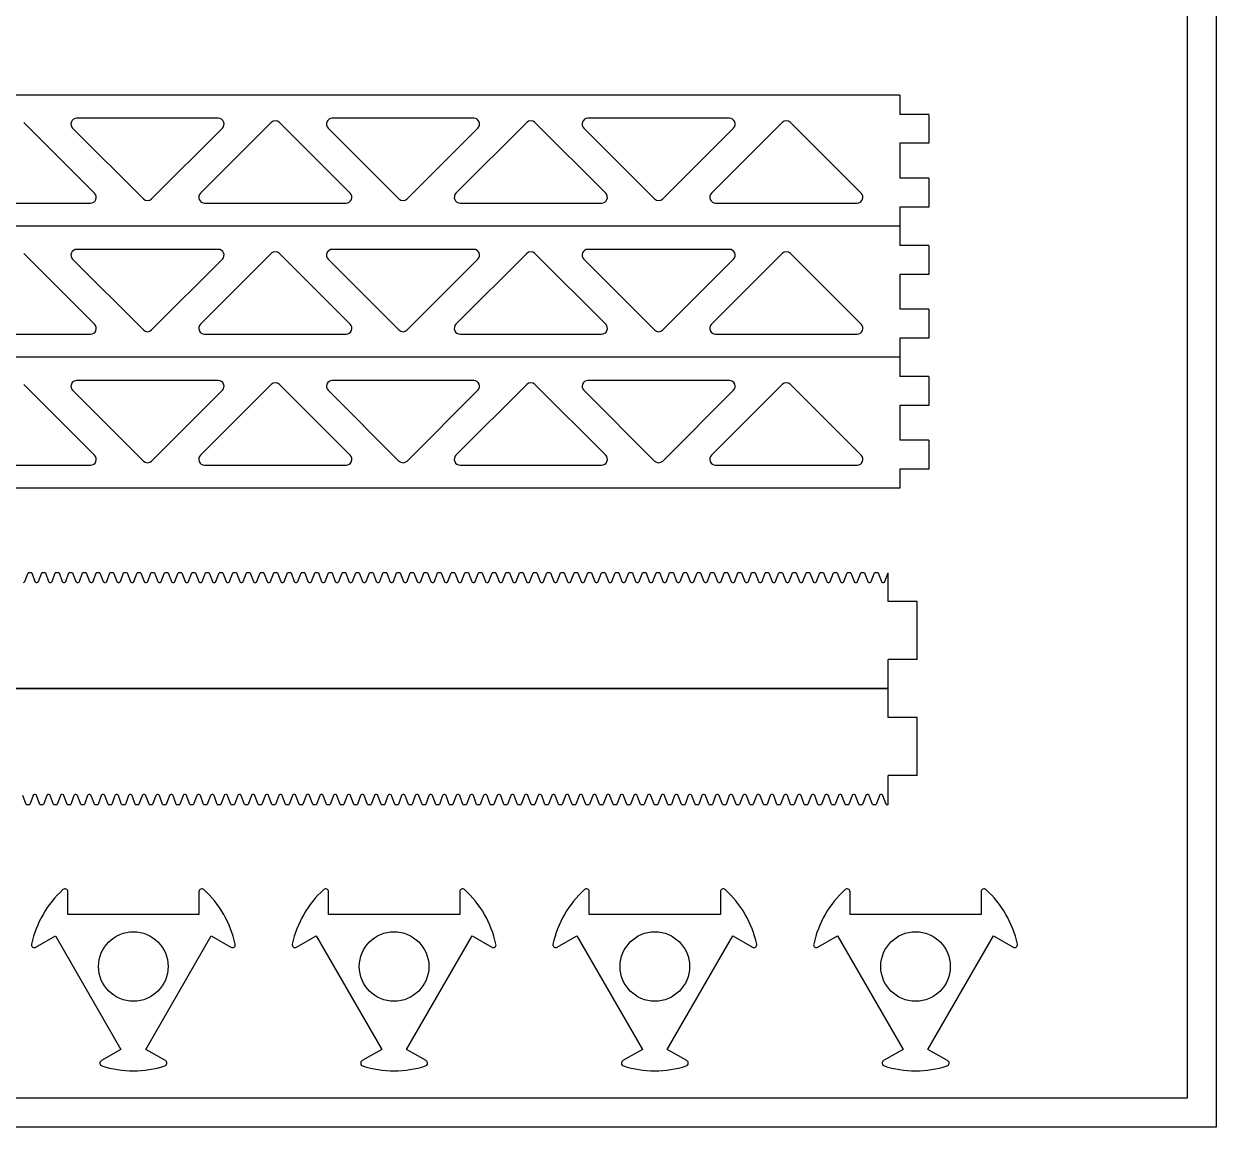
# Model space of a CAD drawing. Header units: millimetres. Extents: x 25309 to 26209, y 213925 to 214828.
# Drawn here: x 26002.8 to 26208.6, y 213924.8 to 214115.3 of the extents above; entities that cross this region are included whole.
import ezdxf

# ---------------------------------------------------------------- set-up
doc = ezdxf.new("R2010")
doc.units = ezdxf.units.MM

msp = doc.modelspace()

# ---------------------------------------------------------------- linework, layer by layer
at = {"color": 242, "linetype": 'Continuous', "lineweight": 25}
for p, q in [((26153.99, 214102.97), (25894.25, 214102.97)), ((26153.99, 214102.97), (26153.99, 214099.65)), ((26014.99, 214086.05), (26002.78, 214098.26)), ((26036.34, 214098.97), (26011.91, 214098.97)), ((26045.47, 214098.26), (26033.26, 214086.05)), ((26059.1, 214086.05), (26046.88, 214098.26)), ((26080.44, 214098.97), (26056.02, 214098.97)), ((26089.57, 214098.26), (26077.36, 214086.05)), ((26103.2, 214086.05), (26090.99, 214098.26)), ((26124.55, 214098.97), (26100.12, 214098.97)), ((26133.68, 214098.26), (26121.46, 214086.05)), ((26147.3, 214086.05), (26135.09, 214098.26)), ((26158.99, 214099.65), (26153.99, 214099.65)), ((26158.99, 214099.65), (26158.99, 214094.65)), ((26011.2, 214097.26), (26023.42, 214085.05)), ((26024.83, 214085.05), (26037.04, 214097.26)), ((26055.31, 214097.26), (26067.52, 214085.05)), ((26068.94, 214085.05), (26081.15, 214097.26)), ((26099.41, 214097.26), (26111.63, 214085.05)), ((26113.04, 214085.05), (26125.25, 214097.26)), ((26153.99, 214094.65), (26153.99, 214088.65)), ((26158.99, 214094.65), (26153.99, 214094.65)), ((26158.99, 214088.65), (26153.99, 214088.65)), ((26158.99, 214088.65), (26158.99, 214083.65)), ((25989.86, 214084.34), (26014.29, 214084.34)), ((26033.96, 214084.34), (26058.39, 214084.34)), ((26078.07, 214084.34), (26102.49, 214084.34)), ((26122.17, 214084.34), (26146.6, 214084.34)), ((26153.99, 214083.65), (26153.99, 214080.34)), ((26158.99, 214083.65), (26153.99, 214083.65)), ((26153.99, 214080.34), (25894.25, 214080.34)), ((26153.99, 214080.34), (25894.25, 214080.34)), ((26153.99, 214080.34), (26153.99, 214077.03)), ((26014.99, 214063.42), (26002.78, 214075.63)), ((26036.34, 214076.34), (26011.91, 214076.34)), ((26045.47, 214075.63), (26033.26, 214063.42)), ((26059.1, 214063.42), (26046.88, 214075.63)), ((26080.44, 214076.34), (26056.02, 214076.34)), ((26089.57, 214075.63), (26077.36, 214063.42)), ((26103.2, 214063.42), (26090.99, 214075.63)), ((26124.55, 214076.34), (26100.12, 214076.34)), ((26133.68, 214075.63), (26121.46, 214063.42)), ((26147.3, 214063.42), (26135.09, 214075.63)), ((26158.99, 214077.03), (26153.99, 214077.03)), ((26158.99, 214077.03), (26158.99, 214072.03)), ((26011.2, 214074.63), (26023.42, 214062.42)), ((26024.83, 214062.42), (26037.04, 214074.63)), ((26055.31, 214074.63), (26067.52, 214062.42)), ((26068.94, 214062.42), (26081.15, 214074.63)), ((26099.41, 214074.63), (26111.63, 214062.42)), ((26113.04, 214062.42), (26125.25, 214074.63)), ((26153.99, 214072.03), (26153.99, 214066.03)), ((26158.99, 214072.03), (26153.99, 214072.03)), ((26158.99, 214066.03), (26153.99, 214066.03)), ((26158.99, 214066.03), (26158.99, 214061.03)), ((25989.86, 214061.71), (26014.29, 214061.71)), ((26033.96, 214061.71), (26058.39, 214061.71)), ((26078.07, 214061.71), (26102.49, 214061.71)), ((26122.17, 214061.71), (26146.6, 214061.71)), ((26153.99, 214061.03), (26153.99, 214057.71)), ((26158.99, 214061.03), (26153.99, 214061.03)), ((26153.99, 214057.71), (25894.25, 214057.71)), ((26153.99, 214057.71), (25894.25, 214057.71)), ((26153.99, 214057.71), (26153.99, 214054.4)), ((26014.99, 214040.79), (26002.78, 214053.01)), ((26036.34, 214053.71), (26011.91, 214053.71)), ((26045.47, 214053.01), (26033.26, 214040.79)), ((26059.1, 214040.79), (26046.88, 214053.01)), ((26080.44, 214053.71), (26056.02, 214053.71)), ((26089.57, 214053.01), (26077.36, 214040.79)), ((26103.2, 214040.79), (26090.99, 214053.01)), ((26124.55, 214053.71), (26100.12, 214053.71)), ((26133.68, 214053.01), (26121.46, 214040.79)), ((26147.3, 214040.79), (26135.09, 214053.01)), ((26158.99, 214054.4), (26153.99, 214054.4)), ((26158.99, 214054.4), (26158.99, 214049.4)), ((26011.2, 214052.01), (26023.42, 214039.79)), ((26024.83, 214039.79), (26037.04, 214052.01)), ((26055.31, 214052.01), (26067.52, 214039.79)), ((26068.94, 214039.79), (26081.15, 214052.01)), ((26099.41, 214052.01), (26111.63, 214039.79)), ((26113.04, 214039.79), (26125.25, 214052.01)), ((26153.99, 214049.4), (26153.99, 214043.4)), ((26158.99, 214049.4), (26153.99, 214049.4)), ((26158.99, 214043.4), (26153.99, 214043.4)), ((26158.99, 214043.4), (26158.99, 214038.4)), ((25989.86, 214039.09), (26014.29, 214039.09)), ((26033.96, 214039.09), (26058.39, 214039.09)), ((26078.07, 214039.09), (26102.49, 214039.09)), ((26122.17, 214039.09), (26146.6, 214039.09)), ((26153.99, 214038.4), (26153.99, 214035.09)), ((26158.99, 214038.4), (26153.99, 214038.4)), ((26153.99, 214035.09), (25894.25, 214035.09)), ((26002.94, 214018.98), (26003.5, 214020.52)), ((26004.13, 214020.52), (26003.5, 214020.52)), ((26004.13, 214020.52), (26004.69, 214018.98)), ((26005.3, 214018.98), (26005.86, 214020.52)), ((26006.49, 214020.52), (26005.86, 214020.52)), ((26006.49, 214020.52), (26007.05, 214018.98)), ((26007.65, 214018.98), (26008.21, 214020.52)), ((26008.85, 214020.52), (26008.21, 214020.52)), ((26008.85, 214020.52), (26009.41, 214018.98)), ((26010.01, 214018.98), (26010.57, 214020.52)), ((26011.2, 214020.52), (26010.57, 214020.52)), ((26011.2, 214020.52), (26011.76, 214018.98)), ((26012.37, 214018.98), (26012.93, 214020.52)), ((26013.56, 214020.52), (26012.93, 214020.52)), ((26013.56, 214020.52), (26014.12, 214018.98)), ((26014.72, 214018.98), (26015.28, 214020.52)), ((26015.92, 214020.52), (26015.28, 214020.52)), ((26015.92, 214020.52), (26016.48, 214018.98)), ((26017.08, 214018.98), (26017.64, 214020.52)), ((26018.27, 214020.52), (26017.64, 214020.52)), ((26018.27, 214020.52), (26018.83, 214018.98)), ((26019.44, 214018.98), (26020, 214020.52)), ((26020.63, 214020.52), (26020, 214020.52)), ((26020.63, 214020.52), (26021.19, 214018.98)), ((26021.79, 214018.98), (26022.35, 214020.52)), ((26022.98, 214020.52), (26022.35, 214020.52)), ((26022.98, 214020.52), (26023.54, 214018.98)), ((26024.15, 214018.98), (26024.71, 214020.52)), ((26025.34, 214020.52), (26024.71, 214020.52)), ((26025.34, 214020.52), (26025.9, 214018.98)), ((26026.5, 214018.98), (26027.06, 214020.52)), ((26027.7, 214020.52), (26027.06, 214020.52)), ((26027.7, 214020.52), (26028.26, 214018.98)), ((26028.86, 214018.98), (26029.42, 214020.52)), ((26030.05, 214020.52), (26029.42, 214020.52)), ((26030.05, 214020.52), (26030.61, 214018.98)), ((26031.22, 214018.98), (26031.78, 214020.52)), ((26032.41, 214020.52), (26031.78, 214020.52)), ((26032.41, 214020.52), (26032.97, 214018.98)), ((26033.57, 214018.98), (26034.13, 214020.52)), ((26034.77, 214020.52), (26034.13, 214020.52)), ((26034.77, 214020.52), (26035.33, 214018.98)), ((26035.93, 214018.98), (26036.49, 214020.52)), ((26037.12, 214020.52), (26036.49, 214020.52)), ((26037.12, 214020.52), (26037.68, 214018.98)), ((26038.29, 214018.98), (26038.85, 214020.52)), ((26039.48, 214020.52), (26038.85, 214020.52)), ((26039.48, 214020.52), (26040.04, 214018.98)), ((26040.64, 214018.98), (26041.2, 214020.52)), ((26041.83, 214020.52), (26041.2, 214020.52)), ((26041.83, 214020.52), (26042.39, 214018.98)), ((26043, 214018.98), (26043.56, 214020.52)), ((26044.19, 214020.52), (26043.56, 214020.52)), ((26044.19, 214020.52), (26044.75, 214018.98)), ((26045.35, 214018.98), (26045.91, 214020.52)), ((26046.55, 214020.52), (26045.91, 214020.52)), ((26046.55, 214020.52), (26047.11, 214018.98)), ((26047.71, 214018.98), (26048.27, 214020.52)), ((26048.9, 214020.52), (26048.27, 214020.52)), ((26048.9, 214020.52), (26049.46, 214018.98)), ((26050.07, 214018.98), (26050.63, 214020.52)), ((26051.26, 214020.52), (26050.63, 214020.52)), ((26051.26, 214020.52), (26051.82, 214018.98)), ((26052.42, 214018.98), (26052.98, 214020.52)), ((26053.61, 214020.52), (26052.98, 214020.52)), ((26053.61, 214020.52), (26054.17, 214018.98)), ((26054.78, 214018.98), (26055.34, 214020.52)), ((26055.97, 214020.52), (26055.34, 214020.52)), ((26055.97, 214020.52), (26056.53, 214018.98)), ((26057.13, 214018.98), (26057.69, 214020.52)), ((26058.33, 214020.52), (26057.69, 214020.52)), ((26058.33, 214020.52), (26058.89, 214018.98)), ((26059.49, 214018.98), (26060.05, 214020.52)), ((26060.68, 214020.52), (26060.05, 214020.52)), ((26060.68, 214020.52), (26061.24, 214018.98)), ((26061.85, 214018.98), (26062.41, 214020.52)), ((26063.04, 214020.52), (26062.41, 214020.52)), ((26063.04, 214020.52), (26063.6, 214018.98)), ((26064.2, 214018.98), (26064.76, 214020.52)), ((26065.4, 214020.52), (26064.76, 214020.52)), ((26065.4, 214020.52), (26065.96, 214018.98)), ((26066.56, 214018.98), (26067.12, 214020.52)), ((26067.75, 214020.52), (26067.12, 214020.52)), ((26067.75, 214020.52), (26068.31, 214018.98)), ((26068.92, 214018.98), (26069.48, 214020.52)), ((26070.11, 214020.52), (26069.48, 214020.52)), ((26070.11, 214020.52), (26070.67, 214018.98)), ((26071.27, 214018.98), (26071.83, 214020.52)), ((26072.46, 214020.52), (26071.83, 214020.52)), ((26072.46, 214020.52), (26073.02, 214018.98)), ((26073.63, 214018.98), (26074.19, 214020.52)), ((26074.82, 214020.52), (26074.19, 214020.52)), ((26074.82, 214020.52), (26075.38, 214018.98)), ((26075.98, 214018.98), (26076.54, 214020.52)), ((26077.18, 214020.52), (26076.54, 214020.52)), ((26077.18, 214020.52), (26077.74, 214018.98)), ((26078.34, 214018.98), (26078.9, 214020.52)), ((26079.53, 214020.52), (26078.9, 214020.52)), ((26079.53, 214020.52), (26080.09, 214018.98)), ((26080.7, 214018.98), (26081.26, 214020.52)), ((26081.89, 214020.52), (26081.26, 214020.52)), ((26081.89, 214020.52), (26082.45, 214018.98)), ((26083.05, 214018.98), (26083.61, 214020.52)), ((26084.25, 214020.52), (26083.61, 214020.52)), ((26084.25, 214020.52), (26084.81, 214018.98)), ((26085.41, 214018.98), (26085.97, 214020.52)), ((26086.6, 214020.52), (26085.97, 214020.52)), ((26086.6, 214020.52), (26087.16, 214018.98)), ((26087.77, 214018.98), (26088.33, 214020.52)), ((26088.96, 214020.52), (26088.33, 214020.52)), ((26088.96, 214020.52), (26089.52, 214018.98)), ((26090.12, 214018.98), (26090.68, 214020.52)), ((26091.31, 214020.52), (26090.68, 214020.52)), ((26091.31, 214020.52), (26091.87, 214018.98)), ((26092.48, 214018.98), (26093.04, 214020.52)), ((26093.67, 214020.52), (26093.04, 214020.52)), ((26093.67, 214020.52), (26094.23, 214018.98)), ((26094.83, 214018.98), (26095.39, 214020.52)), ((26096.03, 214020.52), (26095.39, 214020.52)), ((26096.03, 214020.52), (26096.59, 214018.98)), ((26097.19, 214018.98), (26097.75, 214020.52)), ((26098.38, 214020.52), (26097.75, 214020.52)), ((26098.38, 214020.52), (26098.94, 214018.98)), ((26099.55, 214018.98), (26100.11, 214020.52)), ((26100.74, 214020.52), (26100.11, 214020.52)), ((26100.74, 214020.52), (26101.3, 214018.98)), ((26101.9, 214018.98), (26102.46, 214020.52)), ((26103.09, 214020.52), (26102.46, 214020.52)), ((26103.09, 214020.52), (26103.66, 214018.98)), ((26104.26, 214018.98), (26104.82, 214020.52)), ((26105.45, 214020.52), (26104.82, 214020.52)), ((26105.45, 214020.52), (26106.01, 214018.98)), ((26106.61, 214018.98), (26107.18, 214020.52)), ((26107.81, 214020.52), (26107.18, 214020.52)), ((26107.81, 214020.52), (26108.37, 214018.98)), ((26108.97, 214018.98), (26109.53, 214020.52)), ((26110.16, 214020.52), (26109.53, 214020.52)), ((26110.16, 214020.52), (26110.72, 214018.98)), ((26111.33, 214018.98), (26111.89, 214020.52)), ((26112.52, 214020.52), (26111.89, 214020.52)), ((26112.52, 214020.52), (26113.08, 214018.98)), ((26113.68, 214018.98), (26114.24, 214020.52)), ((26114.88, 214020.52), (26114.24, 214020.52)), ((26114.88, 214020.52), (26115.44, 214018.98)), ((26116.04, 214018.98), (26116.6, 214020.52)), ((26117.23, 214020.52), (26116.6, 214020.52)), ((26117.23, 214020.52), (26117.79, 214018.98)), ((26118.4, 214018.98), (26118.96, 214020.52)), ((26119.59, 214020.52), (26118.96, 214020.52)), ((26119.59, 214020.52), (26120.15, 214018.98)), ((26120.75, 214018.98), (26121.31, 214020.52)), ((26121.94, 214020.52), (26121.31, 214020.52)), ((26121.94, 214020.52), (26122.5, 214018.98)), ((26123.11, 214018.98), (26123.67, 214020.52)), ((26124.3, 214020.52), (26123.67, 214020.52)), ((26124.3, 214020.52), (26124.86, 214018.98)), ((26125.46, 214018.98), (26126.02, 214020.52)), ((26126.66, 214020.52), (26126.02, 214020.52)), ((26126.66, 214020.52), (26127.22, 214018.98)), ((26127.82, 214018.98), (26128.38, 214020.52)), ((26129.01, 214020.52), (26128.38, 214020.52)), ((26129.01, 214020.52), (26129.57, 214018.98)), ((26130.18, 214018.98), (26130.74, 214020.52)), ((26131.37, 214020.52), (26130.74, 214020.52)), ((26131.37, 214020.52), (26131.93, 214018.98)), ((26132.53, 214018.98), (26133.09, 214020.52)), ((26133.73, 214020.52), (26133.09, 214020.52)), ((26133.73, 214020.52), (26134.29, 214018.98)), ((26134.89, 214018.98), (26135.45, 214020.52)), ((26136.08, 214020.52), (26135.45, 214020.52)), ((26136.08, 214020.52), (26136.64, 214018.98)), ((26137.25, 214018.98), (26137.81, 214020.52)), ((26138.44, 214020.52), (26137.81, 214020.52)), ((26138.44, 214020.52), (26139, 214018.98)), ((26139.6, 214018.98), (26140.16, 214020.52)), ((26140.79, 214020.52), (26140.16, 214020.52)), ((26140.79, 214020.52), (26141.35, 214018.98)), ((26141.96, 214018.98), (26142.52, 214020.52)), ((26143.15, 214020.52), (26142.52, 214020.52)), ((26143.15, 214020.52), (26143.71, 214018.98)), ((26144.31, 214018.98), (26144.87, 214020.52)), ((26145.51, 214020.52), (26144.87, 214020.52)), ((26145.51, 214020.52), (26146.07, 214018.98)), ((26146.67, 214018.98), (26147.23, 214020.52)), ((26147.86, 214020.52), (26147.23, 214020.52)), ((26147.86, 214020.52), (26148.42, 214018.98)), ((26149.03, 214018.98), (26149.59, 214020.52)), ((26150.22, 214020.52), (26149.59, 214020.52)), ((26150.22, 214020.52), (26150.78, 214018.98)), ((26151.38, 214018.98), (26151.93, 214020.48)), ((26151.93, 214015.52), (26151.93, 214020.48)), ((26004.91, 214018.84), (26005.09, 214018.84)), ((26007.26, 214018.84), (26007.44, 214018.84)), ((26009.62, 214018.84), (26009.8, 214018.84)), ((26011.97, 214018.84), (26012.16, 214018.84)), ((26014.33, 214018.84), (26014.51, 214018.84)), ((26016.69, 214018.84), (26016.87, 214018.84)), ((26019.04, 214018.84), (26019.22, 214018.84)), ((26021.4, 214018.84), (26021.58, 214018.84)), ((26023.76, 214018.84), (26023.94, 214018.84)), ((26026.11, 214018.84), (26026.29, 214018.84)), ((26028.47, 214018.84), (26028.65, 214018.84)), ((26030.82, 214018.84), (26031.01, 214018.84)), ((26033.18, 214018.84), (26033.36, 214018.84)), ((26035.54, 214018.84), (26035.72, 214018.84)), ((26037.89, 214018.84), (26038.07, 214018.84)), ((26040.25, 214018.84), (26040.43, 214018.84)), ((26042.61, 214018.84), (26042.79, 214018.84)), ((26044.96, 214018.84), (26045.14, 214018.84)), ((26047.32, 214018.84), (26047.5, 214018.84)), ((26049.67, 214018.84), (26049.85, 214018.84)), ((26052.03, 214018.84), (26052.21, 214018.84)), ((26054.39, 214018.84), (26054.57, 214018.84)), ((26056.74, 214018.84), (26056.92, 214018.84)), ((26059.1, 214018.84), (26059.28, 214018.84)), ((26061.46, 214018.84), (26061.64, 214018.84)), ((26063.81, 214018.84), (26063.99, 214018.84)), ((26066.17, 214018.84), (26066.35, 214018.84)), ((26068.52, 214018.84), (26068.7, 214018.84)), ((26070.88, 214018.84), (26071.06, 214018.84)), ((26073.24, 214018.84), (26073.42, 214018.84)), ((26075.59, 214018.84), (26075.77, 214018.84)), ((26077.95, 214018.84), (26078.13, 214018.84)), ((26080.3, 214018.84), (26080.49, 214018.84)), ((26082.66, 214018.84), (26082.84, 214018.84)), ((26085.02, 214018.84), (26085.2, 214018.84)), ((26087.37, 214018.84), (26087.55, 214018.84)), ((26089.73, 214018.84), (26089.91, 214018.84)), ((26092.09, 214018.84), (26092.27, 214018.84)), ((26094.44, 214018.84), (26094.62, 214018.84)), ((26096.8, 214018.84), (26096.98, 214018.84)), ((26099.15, 214018.84), (26099.33, 214018.84)), ((26101.51, 214018.84), (26101.69, 214018.84)), ((26103.87, 214018.84), (26104.05, 214018.84)), ((26106.22, 214018.84), (26106.4, 214018.84)), ((26108.58, 214018.84), (26108.76, 214018.84)), ((26110.94, 214018.84), (26111.12, 214018.84)), ((26113.29, 214018.84), (26113.47, 214018.84)), ((26115.65, 214018.84), (26115.83, 214018.84)), ((26118, 214018.84), (26118.18, 214018.84)), ((26120.36, 214018.84), (26120.54, 214018.84)), ((26122.72, 214018.84), (26122.9, 214018.84)), ((26125.07, 214018.84), (26125.25, 214018.84)), ((26127.43, 214018.84), (26127.61, 214018.84)), ((26129.78, 214018.84), (26129.97, 214018.84)), ((26132.14, 214018.84), (26132.32, 214018.84)), ((26134.5, 214018.84), (26134.68, 214018.84)), ((26136.85, 214018.84), (26137.03, 214018.84)), ((26139.21, 214018.84), (26139.39, 214018.84)), ((26141.57, 214018.84), (26141.75, 214018.84)), ((26143.92, 214018.84), (26144.1, 214018.84)), ((26146.28, 214018.84), (26146.46, 214018.84)), ((26148.63, 214018.84), (26148.81, 214018.84)), ((26150.99, 214018.84), (26151.17, 214018.84)), ((26156.93, 214015.52), (26151.93, 214015.52)), ((26156.93, 214005.52), (26156.93, 214015.52)), ((26156.93, 214005.52), (26151.93, 214005.52)), ((26151.93, 214000.52), (26151.93, 214005.52)), ((26151.93, 214000.52), (25911.93, 214000.52)), ((25911.93, 214000.52), (26151.93, 214000.52)), ((26151.93, 213995.52), (26151.93, 214000.52)), ((26156.93, 213995.52), (26151.93, 213995.52)), ((26156.93, 213985.52), (26156.93, 213995.52)), ((26156.93, 213985.52), (26151.93, 213985.52)), ((26151.93, 213980.52), (26151.93, 213985.52)), ((26003.17, 213980.52), (26002.61, 213982.06)), ((26004.36, 213982.06), (26003.8, 213980.52)), ((26004.76, 213982.21), (26004.57, 213982.21)), ((26005.53, 213980.52), (26004.97, 213982.06)), ((26006.72, 213982.06), (26006.16, 213980.52)), ((26007.11, 213982.21), (26006.93, 213982.21)), ((26007.88, 213980.52), (26007.32, 213982.06)), ((26009.08, 213982.06), (26008.52, 213980.52)), ((26009.47, 213982.21), (26009.29, 213982.21)), ((26010.24, 213980.52), (26009.68, 213982.06)), ((26011.43, 213982.06), (26010.87, 213980.52)), ((26011.82, 213982.21), (26011.64, 213982.21)), ((26012.6, 213980.52), (26012.04, 213982.06)), ((26013.79, 213982.06), (26013.23, 213980.52)), ((26014.18, 213982.21), (26014, 213982.21)), ((26014.95, 213980.52), (26014.39, 213982.06)), ((26016.14, 213982.06), (26015.58, 213980.52)), ((26016.54, 213982.21), (26016.36, 213982.21)), ((26017.31, 213980.52), (26016.75, 213982.06)), ((26018.5, 213982.06), (26017.94, 213980.52)), ((26018.89, 213982.21), (26018.71, 213982.21)), ((26019.66, 213980.52), (26019.1, 213982.06)), ((26020.86, 213982.06), (26020.3, 213980.52)), ((26021.25, 213982.21), (26021.07, 213982.21)), ((26022.02, 213980.52), (26021.46, 213982.06)), ((26023.21, 213982.06), (26022.65, 213980.52)), ((26023.6, 213982.21), (26023.42, 213982.21)), ((26024.38, 213980.52), (26023.82, 213982.06)), ((26025.57, 213982.06), (26025.01, 213980.52)), ((26025.96, 213982.21), (26025.78, 213982.21)), ((26026.73, 213980.52), (26026.17, 213982.06)), ((26027.93, 213982.06), (26027.36, 213980.52)), ((26028.32, 213982.21), (26028.14, 213982.21)), ((26029.09, 213980.52), (26028.53, 213982.06)), ((26030.28, 213982.06), (26029.72, 213980.52)), ((26030.67, 213982.21), (26030.49, 213982.21)), ((26031.44, 213980.52), (26030.88, 213982.06)), ((26032.64, 213982.06), (26032.08, 213980.52)), ((26033.03, 213982.21), (26032.85, 213982.21)), ((26033.8, 213980.52), (26033.24, 213982.06)), ((26034.99, 213982.06), (26034.43, 213980.52)), ((26035.39, 213982.21), (26035.21, 213982.21)), ((26036.16, 213980.52), (26035.6, 213982.06)), ((26037.35, 213982.06), (26036.79, 213980.52)), ((26037.74, 213982.21), (26037.56, 213982.21)), ((26038.51, 213980.52), (26037.95, 213982.06)), ((26039.71, 213982.06), (26039.15, 213980.52)), ((26040.1, 213982.21), (26039.92, 213982.21)), ((26040.87, 213980.52), (26040.31, 213982.06)), ((26042.06, 213982.06), (26041.5, 213980.52)), ((26042.45, 213982.21), (26042.27, 213982.21)), ((26043.23, 213980.52), (26042.67, 213982.06)), ((26044.42, 213982.06), (26043.86, 213980.52)), ((26044.81, 213982.21), (26044.63, 213982.21)), ((26045.58, 213980.52), (26045.02, 213982.06)), ((26046.77, 213982.06), (26046.21, 213980.52)), ((26047.17, 213982.21), (26046.99, 213982.21)), ((26047.94, 213980.52), (26047.38, 213982.06)), ((26049.13, 213982.06), (26048.57, 213980.52)), ((26049.52, 213982.21), (26049.34, 213982.21)), ((26050.29, 213980.52), (26049.73, 213982.06)), ((26051.49, 213982.06), (26050.93, 213980.52)), ((26051.88, 213982.21), (26051.7, 213982.21)), ((26052.65, 213980.52), (26052.09, 213982.06)), ((26053.84, 213982.06), (26053.28, 213980.52)), ((26054.24, 213982.21), (26054.05, 213982.21)), ((26055.01, 213980.52), (26054.45, 213982.06)), ((26056.2, 213982.06), (26055.64, 213980.52)), ((26056.59, 213982.21), (26056.41, 213982.21)), ((26057.36, 213980.52), (26056.8, 213982.06)), ((26058.56, 213982.06), (26058, 213980.52)), ((26058.95, 213982.21), (26058.77, 213982.21)), ((26059.72, 213980.52), (26059.16, 213982.06)), ((26060.91, 213982.06), (26060.35, 213980.52)), ((26061.3, 213982.21), (26061.12, 213982.21)), ((26062.08, 213980.52), (26061.52, 213982.06)), ((26063.27, 213982.06), (26062.71, 213980.52)), ((26063.66, 213982.21), (26063.48, 213982.21)), ((26064.43, 213980.52), (26063.87, 213982.06)), ((26065.62, 213982.06), (26065.06, 213980.52)), ((26066.02, 213982.21), (26065.84, 213982.21)), ((26066.79, 213980.52), (26066.23, 213982.06)), ((26067.98, 213982.06), (26067.42, 213980.52)), ((26068.37, 213982.21), (26068.19, 213982.21)), ((26069.14, 213980.52), (26068.58, 213982.06)), ((26070.34, 213982.06), (26069.78, 213980.52)), ((26070.73, 213982.21), (26070.55, 213982.21)), ((26071.5, 213980.52), (26070.94, 213982.06)), ((26072.69, 213982.06), (26072.13, 213980.52)), ((26073.08, 213982.21), (26072.9, 213982.21)), ((26073.86, 213980.52), (26073.3, 213982.06)), ((26075.05, 213982.06), (26074.49, 213980.52)), ((26075.44, 213982.21), (26075.26, 213982.21)), ((26076.21, 213980.52), (26075.65, 213982.06)), ((26077.41, 213982.06), (26076.84, 213980.52)), ((26077.8, 213982.21), (26077.62, 213982.21)), ((26078.57, 213980.52), (26078.01, 213982.06)), ((26079.76, 213982.06), (26079.2, 213980.52)), ((26080.15, 213982.21), (26079.97, 213982.21)), ((26080.93, 213980.52), (26080.36, 213982.06)), ((26082.12, 213982.06), (26081.56, 213980.52)), ((26082.51, 213982.21), (26082.33, 213982.21)), ((26083.28, 213980.52), (26082.72, 213982.06)), ((26084.47, 213982.06), (26083.91, 213980.52)), ((26084.87, 213982.21), (26084.69, 213982.21)), ((26085.64, 213980.52), (26085.08, 213982.06)), ((26086.83, 213982.06), (26086.27, 213980.52)), ((26087.22, 213982.21), (26087.04, 213982.21)), ((26087.99, 213980.52), (26087.43, 213982.06)), ((26089.19, 213982.06), (26088.63, 213980.52)), ((26089.58, 213982.21), (26089.4, 213982.21)), ((26090.35, 213980.52), (26089.79, 213982.06)), ((26091.54, 213982.06), (26090.98, 213980.52)), ((26091.93, 213982.21), (26091.75, 213982.21)), ((26092.71, 213980.52), (26092.15, 213982.06)), ((26093.9, 213982.06), (26093.34, 213980.52)), ((26094.29, 213982.21), (26094.11, 213982.21)), ((26095.06, 213980.52), (26094.5, 213982.06)), ((26096.25, 213982.06), (26095.69, 213980.52)), ((26096.65, 213982.21), (26096.47, 213982.21)), ((26097.42, 213980.52), (26096.86, 213982.06)), ((26098.61, 213982.06), (26098.05, 213980.52)), ((26099, 213982.21), (26098.82, 213982.21)), ((26099.77, 213980.52), (26099.21, 213982.06)), ((26100.97, 213982.06), (26100.41, 213980.52)), ((26101.36, 213982.21), (26101.18, 213982.21)), ((26102.13, 213980.52), (26101.57, 213982.06)), ((26103.32, 213982.06), (26102.76, 213980.52)), ((26103.72, 213982.21), (26103.53, 213982.21)), ((26104.49, 213980.52), (26103.93, 213982.06)), ((26105.68, 213982.06), (26105.12, 213980.52)), ((26106.07, 213982.21), (26105.89, 213982.21)), ((26106.84, 213980.52), (26106.28, 213982.06)), ((26108.04, 213982.06), (26107.48, 213980.52)), ((26108.43, 213982.21), (26108.25, 213982.21)), ((26109.2, 213980.52), (26108.64, 213982.06)), ((26110.39, 213982.06), (26109.83, 213980.52)), ((26110.78, 213982.21), (26110.6, 213982.21)), ((26111.56, 213980.52), (26111, 213982.06)), ((26112.75, 213982.06), (26112.19, 213980.52)), ((26113.14, 213982.21), (26112.96, 213982.21)), ((26113.91, 213980.52), (26113.35, 213982.06)), ((26115.1, 213982.06), (26114.54, 213980.52)), ((26115.5, 213982.21), (26115.32, 213982.21)), ((26116.27, 213980.52), (26115.71, 213982.06)), ((26117.46, 213982.06), (26116.9, 213980.52)), ((26117.85, 213982.21), (26117.67, 213982.21)), ((26118.62, 213980.52), (26118.06, 213982.06)), ((26119.82, 213982.06), (26119.26, 213980.52)), ((26120.21, 213982.21), (26120.03, 213982.21)), ((26120.98, 213980.52), (26120.42, 213982.06)), ((26122.17, 213982.06), (26121.61, 213980.52)), ((26122.56, 213982.21), (26122.38, 213982.21)), ((26123.34, 213980.52), (26122.78, 213982.06)), ((26124.53, 213982.06), (26123.97, 213980.52)), ((26124.92, 213982.21), (26124.74, 213982.21)), ((26125.69, 213980.52), (26125.13, 213982.06)), ((26126.89, 213982.06), (26126.32, 213980.52)), ((26127.28, 213982.21), (26127.1, 213982.21)), ((26128.05, 213980.52), (26127.49, 213982.06)), ((26129.24, 213982.06), (26128.68, 213980.52)), ((26129.63, 213982.21), (26129.45, 213982.21)), ((26130.41, 213980.52), (26129.84, 213982.06)), ((26131.6, 213982.06), (26131.04, 213980.52)), ((26131.99, 213982.21), (26131.81, 213982.21)), ((26132.76, 213980.52), (26132.2, 213982.06)), ((26133.95, 213982.06), (26133.39, 213980.52)), ((26134.35, 213982.21), (26134.17, 213982.21)), ((26135.12, 213980.52), (26134.56, 213982.06)), ((26136.31, 213982.06), (26135.75, 213980.52)), ((26136.7, 213982.21), (26136.52, 213982.21)), ((26137.47, 213980.52), (26136.91, 213982.06)), ((26138.67, 213982.06), (26138.11, 213980.52)), ((26139.06, 213982.21), (26138.88, 213982.21)), ((26139.83, 213980.52), (26139.27, 213982.06)), ((26141.02, 213982.06), (26140.46, 213980.52)), ((26141.41, 213982.21), (26141.23, 213982.21)), ((26142.19, 213980.52), (26141.63, 213982.06)), ((26143.38, 213982.06), (26142.82, 213980.52)), ((26143.77, 213982.21), (26143.59, 213982.21)), ((26144.54, 213980.52), (26143.98, 213982.06)), ((26145.73, 213982.06), (26145.17, 213980.52)), ((26146.13, 213982.21), (26145.95, 213982.21)), ((26146.9, 213980.52), (26146.34, 213982.06)), ((26148.09, 213982.06), (26147.53, 213980.52)), ((26148.48, 213982.21), (26148.3, 213982.21)), ((26149.25, 213980.52), (26148.69, 213982.06)), ((26150.45, 213982.06), (26149.89, 213980.52)), ((26150.84, 213982.21), (26150.66, 213982.21)), ((26151.61, 213980.52), (26151.05, 213982.06)), ((26003.17, 213980.52), (26003.8, 213980.52)), ((26005.53, 213980.52), (26006.16, 213980.52)), ((26007.88, 213980.52), (26008.52, 213980.52)), ((26010.24, 213980.52), (26010.87, 213980.52)), ((26012.6, 213980.52), (26013.23, 213980.52)), ((26014.95, 213980.52), (26015.58, 213980.52)), ((26017.31, 213980.52), (26017.94, 213980.52)), ((26019.66, 213980.52), (26020.3, 213980.52)), ((26022.02, 213980.52), (26022.65, 213980.52)), ((26024.38, 213980.52), (26025.01, 213980.52)), ((26026.73, 213980.52), (26027.36, 213980.52)), ((26029.09, 213980.52), (26029.72, 213980.52)), ((26031.44, 213980.52), (26032.08, 213980.52)), ((26033.8, 213980.52), (26034.43, 213980.52)), ((26036.16, 213980.52), (26036.79, 213980.52)), ((26038.51, 213980.52), (26039.15, 213980.52)), ((26040.87, 213980.52), (26041.5, 213980.52)), ((26043.23, 213980.52), (26043.86, 213980.52)), ((26045.58, 213980.52), (26046.21, 213980.52)), ((26047.94, 213980.52), (26048.57, 213980.52)), ((26050.29, 213980.52), (26050.93, 213980.52)), ((26052.65, 213980.52), (26053.28, 213980.52)), ((26055.01, 213980.52), (26055.64, 213980.52)), ((26057.36, 213980.52), (26058, 213980.52)), ((26059.72, 213980.52), (26060.35, 213980.52)), ((26062.08, 213980.52), (26062.71, 213980.52)), ((26064.43, 213980.52), (26065.06, 213980.52)), ((26066.79, 213980.52), (26067.42, 213980.52)), ((26069.14, 213980.52), (26069.78, 213980.52)), ((26071.5, 213980.52), (26072.13, 213980.52)), ((26073.86, 213980.52), (26074.49, 213980.52)), ((26076.21, 213980.52), (26076.84, 213980.52)), ((26078.57, 213980.52), (26079.2, 213980.52)), ((26080.93, 213980.52), (26081.56, 213980.52)), ((26083.28, 213980.52), (26083.91, 213980.52)), ((26085.64, 213980.52), (26086.27, 213980.52)), ((26087.99, 213980.52), (26088.63, 213980.52)), ((26090.35, 213980.52), (26090.98, 213980.52)), ((26092.71, 213980.52), (26093.34, 213980.52)), ((26095.06, 213980.52), (26095.69, 213980.52)), ((26097.42, 213980.52), (26098.05, 213980.52)), ((26099.77, 213980.52), (26100.41, 213980.52)), ((26102.13, 213980.52), (26102.76, 213980.52)), ((26104.49, 213980.52), (26105.12, 213980.52)), ((26106.84, 213980.52), (26107.48, 213980.52)), ((26109.2, 213980.52), (26109.83, 213980.52)), ((26111.56, 213980.52), (26112.19, 213980.52)), ((26113.91, 213980.52), (26114.54, 213980.52)), ((26116.27, 213980.52), (26116.9, 213980.52)), ((26118.62, 213980.52), (26119.26, 213980.52)), ((26120.98, 213980.52), (26121.61, 213980.52)), ((26123.34, 213980.52), (26123.97, 213980.52)), ((26125.69, 213980.52), (26126.32, 213980.52)), ((26128.05, 213980.52), (26128.68, 213980.52)), ((26130.41, 213980.52), (26131.04, 213980.52)), ((26132.76, 213980.52), (26133.39, 213980.52)), ((26135.12, 213980.52), (26135.75, 213980.52)), ((26137.47, 213980.52), (26138.11, 213980.52)), ((26139.83, 213980.52), (26140.46, 213980.52)), ((26142.19, 213980.52), (26142.82, 213980.52)), ((26144.54, 213980.52), (26145.17, 213980.52)), ((26146.9, 213980.52), (26147.53, 213980.52)), ((26149.25, 213980.52), (26149.89, 213980.52)), ((26151.61, 213980.52), (26151.93, 213980.52)), ((26010.37, 213961.52), (26010.37, 213965.43)), ((26033, 213965.43), (26033, 213961.52)), ((26055.37, 213961.52), (26055.37, 213965.43)), ((26078, 213965.43), (26078, 213961.52)), ((26100.37, 213961.52), (26100.37, 213965.43)), ((26123, 213965.43), (26123, 213961.52)), ((26145.37, 213961.52), (26145.37, 213965.43)), ((26168, 213965.43), (26168, 213961.52)), ((26033, 213961.52), (26010.37, 213961.52)), ((26078, 213961.52), (26055.37, 213961.52)), ((26123, 213961.52), (26100.37, 213961.52)), ((26168, 213961.52), (26145.37, 213961.52)), ((26004.84, 213955.86), (26008.23, 213957.82)), ((26008.23, 213957.82), (26019.54, 213938.22)), ((26023.82, 213938.22), (26035.13, 213957.82)), ((26035.13, 213957.82), (26038.52, 213955.86)), ((26049.84, 213955.86), (26053.23, 213957.82)), ((26053.23, 213957.82), (26064.54, 213938.22)), ((26068.82, 213938.22), (26080.13, 213957.82)), ((26080.13, 213957.82), (26083.52, 213955.86)), ((26094.84, 213955.86), (26098.23, 213957.82)), ((26098.23, 213957.82), (26109.54, 213938.22)), ((26113.82, 213938.22), (26125.13, 213957.82)), ((26125.13, 213957.82), (26128.52, 213955.86)), ((26139.84, 213955.86), (26143.23, 213957.82)), ((26143.23, 213957.82), (26154.54, 213938.22)), ((26158.82, 213938.22), (26170.13, 213957.82)), ((26170.13, 213957.82), (26173.52, 213955.86)), ((26019.54, 213938.22), (26016.16, 213936.27)), ((26027.21, 213936.27), (26023.82, 213938.22)), ((26064.54, 213938.22), (26061.16, 213936.27)), ((26072.21, 213936.27), (26068.82, 213938.22)), ((26109.54, 213938.22), (26106.16, 213936.27)), ((26117.21, 213936.27), (26113.82, 213938.22)), ((26154.54, 213938.22), (26151.16, 213936.27)), ((26162.21, 213936.27), (26158.82, 213938.22))]:
    msp.add_line(p, q, dxfattribs=at)
at = {"color": 30}
msp.add_lwpolyline([(25308.56, 214374.78), (26208.56, 214374.78), (26208.56, 213924.78), (25308.56, 213924.78)], close=True, dxfattribs=at)
msp.add_lwpolyline([(25313.56, 214369.78), (26203.56, 214369.78), (26203.56, 213929.78), (25313.56, 213929.78)], close=True)
at = {"color": 242, "linetype": 'Continuous', "lineweight": 25}
for centre in [(26021.68, 213952.52), (26066.68, 213952.52), (26111.68, 213952.52), (26156.68, 213952.52)]:
    msp.add_circle(centre, 6, dxfattribs=at)
for centre, radius, start, end in [((26011.91, 214097.97), 1, 90, 225), ((26036.34, 214097.97), 1, 315, 90), ((26046.18, 214097.55), 1, 45, 135), ((26056.02, 214097.97), 1, 90, 225), ((26080.44, 214097.97), 1, 315, 90), ((26090.28, 214097.55), 1, 45, 135), ((26100.12, 214097.97), 1, 90, 225), ((26124.55, 214097.97), 1, 315, 90), ((26134.38, 214097.55), 1, 45, 135), ((26014.29, 214085.34), 1, 270, 45), ((26033.96, 214085.34), 1, 135, 270), ((26058.39, 214085.34), 1, 270, 45), ((26078.07, 214085.34), 1, 135, 270), ((26102.49, 214085.34), 1, 270, 45), ((26122.17, 214085.34), 1, 135, 270), ((26146.6, 214085.34), 1, 270, 45), ((26024.12, 214085.76), 1, 225, 315), ((26068.23, 214085.76), 1, 225, 315), ((26112.33, 214085.76), 1, 225, 315), ((26011.91, 214075.34), 1, 90, 225), ((26036.34, 214075.34), 1, 315, 90), ((26046.18, 214074.93), 1, 45, 135), ((26056.02, 214075.34), 1, 90, 225), ((26080.44, 214075.34), 1, 315, 90), ((26090.28, 214074.93), 1, 45, 135), ((26100.12, 214075.34), 1, 90, 225), ((26124.55, 214075.34), 1, 315, 90), ((26134.38, 214074.93), 1, 45, 135), ((26014.29, 214062.71), 1, 270, 45), ((26033.96, 214062.71), 1, 135, 270), ((26058.39, 214062.71), 1, 270, 45), ((26078.07, 214062.71), 1, 135, 270), ((26102.49, 214062.71), 1, 270, 45), ((26122.17, 214062.71), 1, 135, 270), ((26146.6, 214062.71), 1, 270, 45), ((26024.12, 214063.13), 1, 225, 315), ((26068.23, 214063.13), 1, 225, 315), ((26112.33, 214063.13), 1, 225, 315), ((26011.91, 214052.71), 1, 90, 225), ((26036.34, 214052.71), 1, 315, 90), ((26046.18, 214052.3), 1, 45, 135), ((26056.02, 214052.71), 1, 90, 225), ((26080.44, 214052.71), 1, 315, 90), ((26090.28, 214052.3), 1, 45, 135), ((26100.12, 214052.71), 1, 90, 225), ((26124.55, 214052.71), 1, 315, 90), ((26134.38, 214052.3), 1, 45, 135), ((26014.29, 214040.09), 1, 270, 45), ((26033.96, 214040.09), 1, 135, 270), ((26058.39, 214040.09), 1, 270, 45), ((26078.07, 214040.09), 1, 135, 270), ((26102.49, 214040.09), 1, 270, 45), ((26122.17, 214040.09), 1, 135, 270), ((26146.6, 214040.09), 1, 270, 45), ((26024.12, 214040.5), 1, 225, 315), ((26068.23, 214040.5), 1, 225, 315), ((26112.33, 214040.5), 1, 225, 315), ((26002.73, 214019.06), 0.225, 270, 340), ((26004.91, 214019.06), 0.225, 200, 270), ((26005.09, 214019.06), 0.225, 270, 340), ((26007.26, 214019.06), 0.225, 200, 270), ((26007.44, 214019.06), 0.225, 270, 340), ((26009.62, 214019.06), 0.225, 200, 270), ((26009.8, 214019.06), 0.225, 270, 340), ((26011.97, 214019.06), 0.225, 200, 270), ((26012.16, 214019.06), 0.225, 270, 340), ((26014.33, 214019.06), 0.225, 200, 270), ((26014.51, 214019.06), 0.225, 270, 340), ((26016.69, 214019.06), 0.225, 200, 270), ((26016.87, 214019.06), 0.225, 270, 340), ((26019.04, 214019.06), 0.225, 200, 270), ((26019.22, 214019.06), 0.225, 270, 340), ((26021.4, 214019.06), 0.225, 200, 270), ((26021.58, 214019.06), 0.225, 270, 340), ((26023.76, 214019.06), 0.225, 200, 270), ((26023.94, 214019.06), 0.225, 270, 340), ((26026.11, 214019.06), 0.225, 200, 270), ((26026.29, 214019.06), 0.225, 270, 340), ((26028.47, 214019.06), 0.225, 200, 270), ((26028.65, 214019.06), 0.225, 270, 340), ((26030.82, 214019.06), 0.225, 200, 270), ((26031.01, 214019.06), 0.225, 270, 340), ((26033.18, 214019.06), 0.225, 200, 270), ((26033.36, 214019.06), 0.225, 270, 340), ((26035.54, 214019.06), 0.225, 200, 270), ((26035.72, 214019.06), 0.225, 270, 340), ((26037.89, 214019.06), 0.225, 200, 270), ((26038.07, 214019.06), 0.225, 270, 340), ((26040.25, 214019.06), 0.225, 200, 270), ((26040.43, 214019.06), 0.225, 270, 340), ((26042.61, 214019.06), 0.225, 200, 270), ((26042.79, 214019.06), 0.225, 270, 340), ((26044.96, 214019.06), 0.225, 200, 270), ((26045.14, 214019.06), 0.225, 270, 340), ((26047.32, 214019.06), 0.225, 200, 270), ((26047.5, 214019.06), 0.225, 270, 340), ((26049.67, 214019.06), 0.225, 200, 270), ((26049.85, 214019.06), 0.225, 270, 340), ((26052.03, 214019.06), 0.225, 200, 270), ((26052.21, 214019.06), 0.225, 270, 340), ((26054.39, 214019.06), 0.225, 200, 270), ((26054.57, 214019.06), 0.225, 270, 340), ((26056.74, 214019.06), 0.225, 200, 270), ((26056.92, 214019.06), 0.225, 270, 340), ((26059.1, 214019.06), 0.225, 200, 270), ((26059.28, 214019.06), 0.225, 270, 340), ((26061.46, 214019.06), 0.225, 200, 270), ((26061.64, 214019.06), 0.225, 270, 340), ((26063.81, 214019.06), 0.225, 200, 270), ((26063.99, 214019.06), 0.225, 270, 340), ((26066.17, 214019.06), 0.225, 200, 270), ((26066.35, 214019.06), 0.225, 270, 340), ((26068.52, 214019.06), 0.225, 200, 270), ((26068.7, 214019.06), 0.225, 270, 340), ((26070.88, 214019.06), 0.225, 200, 270), ((26071.06, 214019.06), 0.225, 270, 340), ((26073.24, 214019.06), 0.225, 200, 270), ((26073.42, 214019.06), 0.225, 270, 340), ((26075.59, 214019.06), 0.225, 200, 270), ((26075.77, 214019.06), 0.225, 270, 340), ((26077.95, 214019.06), 0.225, 200, 270), ((26078.13, 214019.06), 0.225, 270, 340), ((26080.3, 214019.06), 0.225, 200, 270), ((26080.49, 214019.06), 0.225, 270, 340), ((26082.66, 214019.06), 0.225, 200, 270), ((26082.84, 214019.06), 0.225, 270, 340), ((26085.02, 214019.06), 0.225, 200, 270), ((26085.2, 214019.06), 0.225, 270, 340), ((26087.37, 214019.06), 0.225, 200, 270), ((26087.55, 214019.06), 0.225, 270, 340), ((26089.73, 214019.06), 0.225, 200, 270), ((26089.91, 214019.06), 0.225, 270, 340), ((26092.09, 214019.06), 0.225, 200, 270), ((26092.27, 214019.06), 0.225, 270, 340), ((26094.44, 214019.06), 0.225, 200, 270), ((26094.62, 214019.06), 0.225, 270, 340), ((26096.8, 214019.06), 0.225, 200, 270), ((26096.98, 214019.06), 0.225, 270, 340), ((26099.15, 214019.06), 0.225, 200, 270), ((26099.33, 214019.06), 0.225, 270, 340), ((26101.51, 214019.06), 0.225, 200, 270), ((26101.69, 214019.06), 0.225, 270, 340), ((26103.87, 214019.06), 0.225, 200, 270), ((26104.05, 214019.06), 0.225, 270, 340), ((26106.22, 214019.06), 0.225, 200, 270), ((26106.4, 214019.06), 0.225, 270, 340), ((26108.58, 214019.06), 0.225, 200, 270), ((26108.76, 214019.06), 0.225, 270, 340), ((26110.94, 214019.06), 0.225, 200, 270), ((26111.12, 214019.06), 0.225, 270, 340), ((26113.29, 214019.06), 0.225, 200, 270), ((26113.47, 214019.06), 0.225, 270, 340), ((26115.65, 214019.06), 0.225, 200, 270), ((26115.83, 214019.06), 0.225, 270, 340), ((26118, 214019.06), 0.225, 200, 270), ((26118.18, 214019.06), 0.225, 270, 340), ((26120.36, 214019.06), 0.225, 200, 270), ((26120.54, 214019.06), 0.225, 270, 340), ((26122.72, 214019.06), 0.225, 200, 270), ((26122.9, 214019.06), 0.225, 270, 340), ((26125.07, 214019.06), 0.225, 200, 270), ((26125.25, 214019.06), 0.225, 270, 340), ((26127.43, 214019.06), 0.225, 200, 270), ((26127.61, 214019.06), 0.225, 270, 340), ((26129.78, 214019.06), 0.225, 200, 270), ((26129.97, 214019.06), 0.225, 270, 340), ((26132.14, 214019.06), 0.225, 200, 270), ((26132.32, 214019.06), 0.225, 270, 340), ((26134.5, 214019.06), 0.225, 200, 270), ((26134.68, 214019.06), 0.225, 270, 340), ((26136.85, 214019.06), 0.225, 200, 270), ((26137.03, 214019.06), 0.225, 270, 340), ((26139.21, 214019.06), 0.225, 200, 270), ((26139.39, 214019.06), 0.225, 270, 340), ((26141.57, 214019.06), 0.225, 200, 270), ((26141.75, 214019.06), 0.225, 270, 340), ((26143.92, 214019.06), 0.225, 200, 270), ((26144.1, 214019.06), 0.225, 270, 340), ((26146.28, 214019.06), 0.225, 200, 270), ((26146.46, 214019.06), 0.225, 270, 340), ((26148.63, 214019.06), 0.225, 200, 270), ((26148.81, 214019.06), 0.225, 270, 340), ((26150.99, 214019.06), 0.225, 200, 270), ((26151.17, 214019.06), 0.225, 270, 340), ((26004.57, 213981.99), 0.225, 90, 160), ((26004.76, 213981.99), 0.225, 20, 90), ((26006.93, 213981.99), 0.225, 90, 160), ((26007.11, 213981.99), 0.225, 20, 90), ((26009.29, 213981.99), 0.225, 90, 160), ((26009.47, 213981.99), 0.225, 20, 90), ((26011.64, 213981.99), 0.225, 90, 160), ((26011.82, 213981.99), 0.225, 20, 90), ((26014, 213981.99), 0.225, 90, 160), ((26014.18, 213981.99), 0.225, 20, 90), ((26016.36, 213981.99), 0.225, 90, 160), ((26016.54, 213981.99), 0.225, 20, 90), ((26018.71, 213981.99), 0.225, 90, 160), ((26018.89, 213981.99), 0.225, 20, 90), ((26021.07, 213981.99), 0.225, 90, 160), ((26021.25, 213981.99), 0.225, 20, 90), ((26023.42, 213981.99), 0.225, 90, 160), ((26023.6, 213981.99), 0.225, 20, 90), ((26025.78, 213981.99), 0.225, 90, 160), ((26025.96, 213981.99), 0.225, 20, 90), ((26028.14, 213981.99), 0.225, 90, 160), ((26028.32, 213981.99), 0.225, 20, 90), ((26030.49, 213981.99), 0.225, 90, 160), ((26030.67, 213981.99), 0.225, 20, 90), ((26032.85, 213981.99), 0.225, 90, 160), ((26033.03, 213981.99), 0.225, 20, 90), ((26035.21, 213981.99), 0.225, 90, 160), ((26035.39, 213981.99), 0.225, 20, 90), ((26037.56, 213981.99), 0.225, 90, 160), ((26037.74, 213981.99), 0.225, 20, 90), ((26039.92, 213981.99), 0.225, 90, 160), ((26040.1, 213981.99), 0.225, 20, 90), ((26042.27, 213981.99), 0.225, 90, 160), ((26042.45, 213981.99), 0.225, 20, 90), ((26044.63, 213981.99), 0.225, 90, 160), ((26044.81, 213981.99), 0.225, 20, 90), ((26046.99, 213981.99), 0.225, 90, 160), ((26047.17, 213981.99), 0.225, 20, 90), ((26049.34, 213981.99), 0.225, 90, 160), ((26049.52, 213981.99), 0.225, 20, 90), ((26051.7, 213981.99), 0.225, 90, 160), ((26051.88, 213981.99), 0.225, 20, 90), ((26054.05, 213981.99), 0.225, 90, 160), ((26054.24, 213981.99), 0.225, 20, 90), ((26056.41, 213981.99), 0.225, 90, 160), ((26056.59, 213981.99), 0.225, 20, 90), ((26058.77, 213981.99), 0.225, 90, 160), ((26058.95, 213981.99), 0.225, 20, 90), ((26061.12, 213981.99), 0.225, 90, 160), ((26061.3, 213981.99), 0.225, 20, 90), ((26063.48, 213981.99), 0.225, 90, 160), ((26063.66, 213981.99), 0.225, 20, 90), ((26065.84, 213981.99), 0.225, 90, 160), ((26066.02, 213981.99), 0.225, 20, 90), ((26068.19, 213981.99), 0.225, 90, 160), ((26068.37, 213981.99), 0.225, 20, 90), ((26070.55, 213981.99), 0.225, 90, 160), ((26070.73, 213981.99), 0.225, 20, 90), ((26072.9, 213981.99), 0.225, 90, 160), ((26073.08, 213981.99), 0.225, 20, 90), ((26075.26, 213981.99), 0.225, 90, 160), ((26075.44, 213981.99), 0.225, 20, 90), ((26077.62, 213981.99), 0.225, 90, 160), ((26077.8, 213981.99), 0.225, 20, 90), ((26079.97, 213981.99), 0.225, 90, 160), ((26080.15, 213981.99), 0.225, 20, 90), ((26082.33, 213981.99), 0.225, 90, 160), ((26082.51, 213981.99), 0.225, 20, 90), ((26084.69, 213981.99), 0.225, 90, 160), ((26084.87, 213981.99), 0.225, 20, 90), ((26087.04, 213981.99), 0.225, 90, 160), ((26087.22, 213981.99), 0.225, 20, 90), ((26089.4, 213981.99), 0.225, 90, 160), ((26089.58, 213981.99), 0.225, 20, 90), ((26091.75, 213981.99), 0.225, 90, 160), ((26091.93, 213981.99), 0.225, 20, 90), ((26094.11, 213981.99), 0.225, 90, 160), ((26094.29, 213981.99), 0.225, 20, 90), ((26096.47, 213981.99), 0.225, 90, 160), ((26096.65, 213981.99), 0.225, 20, 90), ((26098.82, 213981.99), 0.225, 90, 160), ((26099, 213981.99), 0.225, 20, 90), ((26101.18, 213981.99), 0.225, 90, 160), ((26101.36, 213981.99), 0.225, 20, 90), ((26103.53, 213981.99), 0.225, 90, 160), ((26103.72, 213981.99), 0.225, 20, 90), ((26105.89, 213981.99), 0.225, 90, 160), ((26106.07, 213981.99), 0.225, 20, 90), ((26108.25, 213981.99), 0.225, 90, 160), ((26108.43, 213981.99), 0.225, 20, 90), ((26110.6, 213981.99), 0.225, 90, 160), ((26110.78, 213981.99), 0.225, 20, 90), ((26112.96, 213981.99), 0.225, 90, 160), ((26113.14, 213981.99), 0.225, 20, 90), ((26115.32, 213981.99), 0.225, 90, 160), ((26115.5, 213981.99), 0.225, 20, 90), ((26117.67, 213981.99), 0.225, 90, 160), ((26117.85, 213981.99), 0.225, 20, 90), ((26120.03, 213981.99), 0.225, 90, 160), ((26120.21, 213981.99), 0.225, 20, 90), ((26122.38, 213981.99), 0.225, 90, 160), ((26122.56, 213981.99), 0.225, 20, 90), ((26124.74, 213981.99), 0.225, 90, 160), ((26124.92, 213981.99), 0.225, 20, 90), ((26127.1, 213981.99), 0.225, 90, 160), ((26127.28, 213981.99), 0.225, 20, 90), ((26129.45, 213981.99), 0.225, 90, 160), ((26129.63, 213981.99), 0.225, 20, 90), ((26131.81, 213981.99), 0.225, 90, 160), ((26131.99, 213981.99), 0.225, 20, 90), ((26134.17, 213981.99), 0.225, 90, 160), ((26134.35, 213981.99), 0.225, 20, 90), ((26136.52, 213981.99), 0.225, 90, 160), ((26136.7, 213981.99), 0.225, 20, 90), ((26138.88, 213981.99), 0.225, 90, 160), ((26139.06, 213981.99), 0.225, 20, 90), ((26141.23, 213981.99), 0.225, 90, 160), ((26141.41, 213981.99), 0.225, 20, 90), ((26143.59, 213981.99), 0.225, 90, 160), ((26143.77, 213981.99), 0.225, 20, 90), ((26145.95, 213981.99), 0.225, 90, 160), ((26146.13, 213981.99), 0.225, 20, 90), ((26148.3, 213981.99), 0.225, 90, 160), ((26148.48, 213981.99), 0.225, 20, 90), ((26150.66, 213981.99), 0.225, 90, 160), ((26150.84, 213981.99), 0.225, 20, 90), ((26021.68, 213952.52), 18, 132.4595, 167.5405), ((26009.87, 213965.43), 0.5, 0, 132.4595), ((26033.5, 213965.43), 0.5, 47.5405, 180), ((26021.68, 213952.52), 18, 12.4595, 47.5405), ((26066.68, 213952.52), 18, 132.4595, 167.5405), ((26054.87, 213965.43), 0.5, 0, 132.4595), ((26078.5, 213965.43), 0.5, 47.5405, 180), ((26066.68, 213952.52), 18, 12.4595, 47.5405), ((26111.68, 213952.52), 18, 132.4595, 167.5405), ((26099.87, 213965.43), 0.5, 0, 132.4595), ((26123.5, 213965.43), 0.5, 47.5405, 180), ((26111.68, 213952.52), 18, 12.4595, 47.5405), ((26156.68, 213952.52), 18, 132.4595, 167.5405), ((26144.87, 213965.43), 0.5, 0, 132.4595), ((26168.5, 213965.43), 0.5, 47.5405, 180), ((26156.68, 213952.52), 18, 12.4595, 47.5405), ((26004.59, 213956.29), 0.5, 167.5405, 300), ((26038.77, 213956.29), 0.5, 240, 12.4595), ((26049.59, 213956.29), 0.5, 167.5405, 300), ((26083.77, 213956.29), 0.5, 240, 12.4595), ((26094.59, 213956.29), 0.5, 167.5405, 300), ((26128.77, 213956.29), 0.5, 240, 12.4595), ((26139.59, 213956.29), 0.5, 167.5405, 300), ((26173.77, 213956.29), 0.5, 240, 12.4595), ((26016.41, 213935.83), 0.5, 120, 252.4595), ((26026.96, 213935.83), 0.5, 287.5405, 60), ((26061.41, 213935.83), 0.5, 120, 252.4595), ((26071.96, 213935.83), 0.5, 287.5405, 60), ((26106.41, 213935.83), 0.5, 120, 252.4595), ((26116.96, 213935.83), 0.5, 287.5405, 60), ((26151.41, 213935.83), 0.5, 120, 252.4595), ((26161.96, 213935.83), 0.5, 287.5405, 60), ((26021.68, 213952.52), 18, 252.4595, 287.5405), ((26066.68, 213952.52), 18, 252.4595, 287.5405), ((26111.68, 213952.52), 18, 252.4595, 287.5405), ((26156.68, 213952.52), 18, 252.4595, 287.5405)]:
    msp.add_arc(centre, radius, start, end, dxfattribs=at)

doc.saveas('drawing.dxf')
